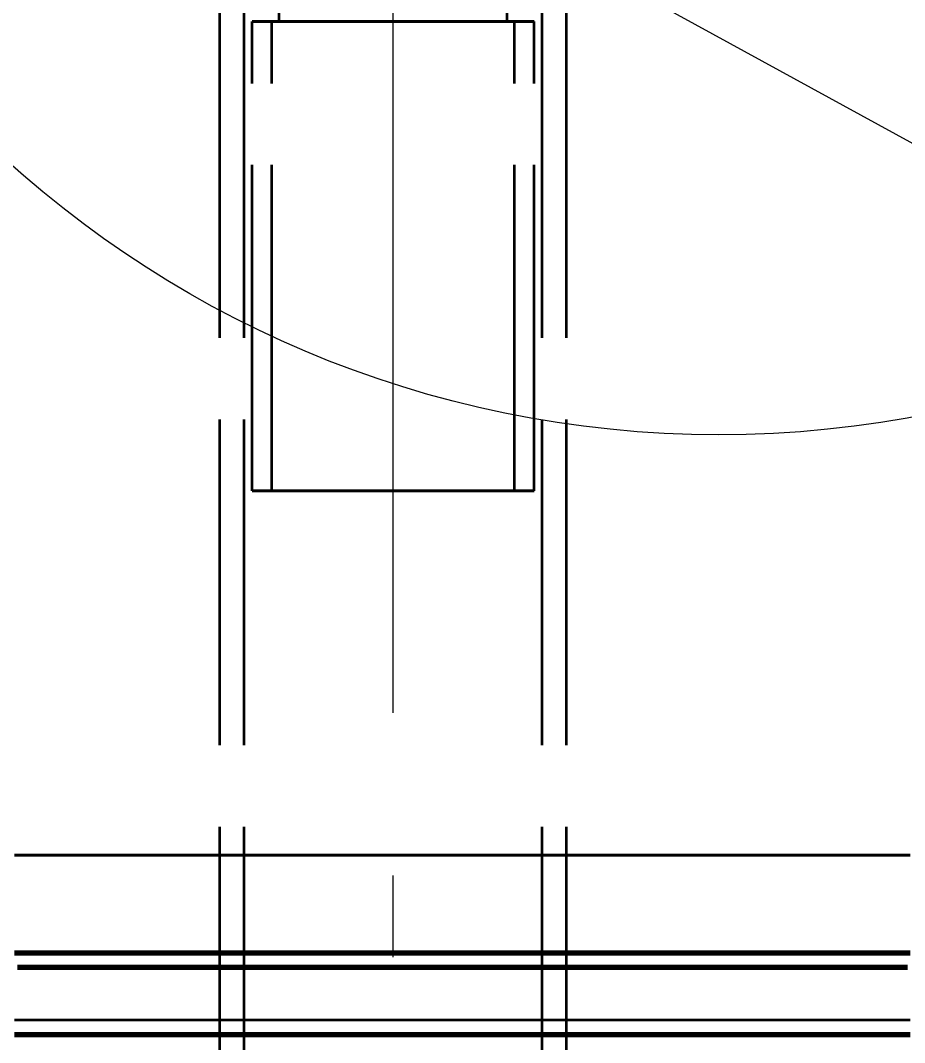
# Model space of a CAD drawing. Header units: millimetres. Extents: x 0 to 2208, y 0 to 420.
# Drawn here: x 101.66 to 112.52, y 217.29 to 229.84 of the extents above; entities that cross this region are included whole.
import ezdxf

# ---------------------------------------------------------------- set-up
doc = ezdxf.new("R2010")
doc.units = ezdxf.units.MM
doc.linetypes.add('IRAM-E-TRAZOS', pattern=[5, 4, -1])
doc.linetypes.add('IRAM-F-TRAZO-PUNTO', pattern=[20, 15, -2, 1, -2])
for name, color, linetype, lineweight in [('01-VISIBLE', 7, 'CONTINUOUS', 70), ('02-OCULTA', 4, 'IRAM-E-TRAZOS', 35), ('03-EJE', 1, 'IRAM-F-TRAZO-PUNTO', 18), ('04-COTA', 3, 'CONTINUOUS', 18), ('08-FINA', 5, 'CONTINUOUS', 18)]:
    doc.layers.add(name, color=color, linetype=linetype, lineweight=lineweight)
doc.styles.add('ISO3098', font='isocpeur.ttf')
doc.dimstyles.new('FLAMA-IRAM', dxfattribs={"dimtxt": 3.5, "dimasz": 3.5, "dimexe": 2, "dimexo": 1.5, "dimgap": 1, "dimtad": 1, "dimdec": 1, "dimtxsty": 'ISO3098', "dimblk": 'IRAM_FLECHA', "dimblk1": 'IRAM_FLECHA', "dimblk2": 'IRAM_FLECHA', "dimcen": 2.5, "dimclrd": 256, "dimclre": 256, "dimclrt": 256, "dimazin": 3, "dimtfac": 1, "dimtmove": 0, "dimatfit": 3, "dimlwd": 18, "dimlwe": 18})

# ---------------------------------------------------------------- blocks, each defined once
blk = doc.blocks.new('IRAM_FLECHA')
blk.add_solid([(0, 0), (-1, 0.125), (-1, -0.125)])

msp = doc.modelspace()

# ---------------------------------------------------------------- linework, layer by layer
at = {"layer": '01-VISIBLE'}
for points in [[(101.588, 218.391), (101.688, 218.391), (101.788, 218.391), (101.888, 218.391), (101.988, 218.391), (102.088, 218.391), (102.188, 218.391), (102.288, 218.391), (102.388, 218.391), (102.488, 218.391), (102.588, 218.391), (102.688, 218.391), (102.788, 218.391), (102.888, 218.391), (102.988, 218.391), (103.088, 218.391), (103.188, 218.391), (103.288, 218.391), (103.388, 218.391), (103.488, 218.391), (103.588, 218.391), (103.688, 218.391), (103.788, 218.391), (103.888, 218.391), (103.988, 218.391), (104.088, 218.391), (104.188, 218.391), (104.288, 218.391), (104.388, 218.391), (104.488, 218.391), (104.588, 218.391), (104.688, 218.391), (104.788, 218.391), (104.888, 218.391), (104.988, 218.391), (105.088, 218.391), (105.188, 218.391), (105.288, 218.391), (105.388, 218.391), (105.488, 218.391), (105.588, 218.391), (105.688, 218.391), (105.788, 218.391), (105.888, 218.391), (105.988, 218.391), (106.088, 218.391), (106.188, 218.391), (106.288, 218.391), (106.388, 218.391), (106.488, 218.391), (106.588, 218.391), (106.688, 218.391), (106.788, 218.391), (106.888, 218.391), (106.988, 218.391), (107.088, 218.391), (107.188, 218.391), (107.288, 218.391), (107.388, 218.391), (107.488, 218.391), (107.588, 218.391), (107.688, 218.391), (107.788, 218.391), (107.888, 218.391), (107.988, 218.391), (108.088, 218.391), (108.188, 218.391), (108.288, 218.391), (108.388, 218.391), (108.488, 218.391), (108.588, 218.391), (108.688, 218.391), (108.788, 218.391), (108.888, 218.391), (108.988, 218.391), (109.088, 218.391), (109.188, 218.391), (109.288, 218.391), (109.388, 218.391), (109.488, 218.391), (109.588, 218.391), (109.688, 218.391), (109.788, 218.391), (109.888, 218.391), (109.988, 218.391), (110.088, 218.391), (110.188, 218.391), (110.288, 218.391), (110.388, 218.391), (110.488, 218.391), (110.588, 218.391), (110.688, 218.391), (110.788, 218.391), (110.888, 218.391), (110.988, 218.391), (111.088, 218.391), (111.188, 218.391), (111.288, 218.391), (111.388, 218.391), (111.488, 218.391), (111.588, 218.391), (111.688, 218.391), (111.788, 218.391), (111.888, 218.391), (111.988, 218.391), (112.088, 218.391), (112.188, 218.391), (112.288, 218.391), (112.388, 218.391), (112.488, 218.391), (112.588, 218.391)], [(112.556, 218.211), (112.455, 218.211), (112.355, 218.211), (112.255, 218.211), (112.154, 218.211), (112.054, 218.211), (111.954, 218.211), (111.854, 218.211), (111.753, 218.211), (111.653, 218.211), (111.553, 218.211), (111.453, 218.211), (111.352, 218.211), (111.252, 218.211), (111.152, 218.211), (111.051, 218.211), (110.951, 218.211), (110.851, 218.211), (110.751, 218.211), (110.65, 218.211), (110.55, 218.211), (110.45, 218.211), (110.349, 218.211), (110.249, 218.211), (110.149, 218.211), (110.049, 218.211), (109.948, 218.211), (109.848, 218.211), (109.748, 218.211), (109.647, 218.211), (109.547, 218.211), (109.447, 218.211), (109.347, 218.211), (109.246, 218.211), (109.146, 218.211), (109.046, 218.211), (108.946, 218.211), (108.845, 218.211), (108.745, 218.211), (108.645, 218.211), (108.544, 218.211), (108.444, 218.211), (108.344, 218.211), (108.244, 218.211), (108.143, 218.211), (108.043, 218.211), (107.943, 218.211), (107.842, 218.211), (107.742, 218.211), (107.642, 218.211), (107.542, 218.211), (107.441, 218.211), (107.341, 218.211), (107.241, 218.211), (107.141, 218.211), (107.04, 218.211), (106.94, 218.211), (106.84, 218.211), (106.739, 218.211), (106.639, 218.211), (106.539, 218.211), (106.439, 218.211), (106.338, 218.211), (106.238, 218.211), (106.138, 218.211), (106.037, 218.211), (105.937, 218.211), (105.837, 218.211), (105.737, 218.211), (105.636, 218.211), (105.536, 218.211), (105.436, 218.211), (105.335, 218.211), (105.235, 218.211), (105.135, 218.211), (105.035, 218.211), (104.934, 218.211), (104.834, 218.211), (104.734, 218.211), (104.634, 218.211), (104.533, 218.211), (104.433, 218.211), (104.333, 218.211), (104.232, 218.211), (104.132, 218.211), (104.032, 218.211), (103.932, 218.211), (103.831, 218.211), (103.731, 218.211), (103.631, 218.211), (103.53, 218.211), (103.43, 218.211), (103.33, 218.211), (103.23, 218.211), (103.129, 218.211), (103.029, 218.211), (102.929, 218.211), (102.829, 218.211), (102.728, 218.211), (102.628, 218.211), (102.528, 218.211), (102.427, 218.211), (102.327, 218.211), (102.227, 218.211), (102.127, 218.211), (102.026, 218.211), (101.926, 218.211), (101.826, 218.211), (101.725, 218.211), (101.625, 218.211)], [(101.588, 217.391), (101.688, 217.391), (101.788, 217.391), (101.888, 217.391), (101.988, 217.391), (102.088, 217.391), (102.188, 217.391), (102.288, 217.391), (102.388, 217.391), (102.488, 217.391), (102.588, 217.391), (102.688, 217.391), (102.788, 217.391), (102.888, 217.391), (102.988, 217.391), (103.088, 217.391), (103.188, 217.391), (103.288, 217.391), (103.388, 217.391), (103.488, 217.391), (103.588, 217.391), (103.688, 217.391), (103.788, 217.391), (103.888, 217.391), (103.988, 217.391), (104.088, 217.391), (104.188, 217.391), (104.288, 217.391), (104.388, 217.391), (104.488, 217.391), (104.588, 217.391), (104.688, 217.391), (104.788, 217.391), (104.888, 217.391), (104.988, 217.391), (105.088, 217.391), (105.188, 217.391), (105.288, 217.391), (105.388, 217.391), (105.488, 217.391), (105.588, 217.391), (105.688, 217.391), (105.788, 217.391), (105.888, 217.391), (105.988, 217.391), (106.088, 217.391), (106.188, 217.391), (106.288, 217.391), (106.388, 217.391), (106.488, 217.391), (106.588, 217.391), (106.688, 217.391), (106.788, 217.391), (106.888, 217.391), (106.988, 217.391), (107.088, 217.391), (107.188, 217.391), (107.288, 217.391), (107.388, 217.391), (107.488, 217.391), (107.588, 217.391), (107.688, 217.391), (107.788, 217.391), (107.888, 217.391), (107.988, 217.391), (108.088, 217.391), (108.188, 217.391), (108.288, 217.391), (108.388, 217.391), (108.488, 217.391), (108.588, 217.391), (108.688, 217.391), (108.788, 217.391), (108.888, 217.391), (108.988, 217.391), (109.088, 217.391), (109.188, 217.391), (109.288, 217.391), (109.388, 217.391), (109.488, 217.391), (109.588, 217.391), (109.688, 217.391), (109.788, 217.391), (109.888, 217.391), (109.988, 217.391), (110.088, 217.391), (110.188, 217.391), (110.288, 217.391), (110.388, 217.391), (110.488, 217.391), (110.588, 217.391), (110.688, 217.391), (110.788, 217.391), (110.888, 217.391), (110.988, 217.391), (111.088, 217.391), (111.188, 217.391), (111.288, 217.391), (111.388, 217.391), (111.488, 217.391), (111.588, 217.391), (111.688, 217.391), (111.788, 217.391), (111.888, 217.391), (111.988, 217.391), (112.088, 217.391), (112.188, 217.391), (112.288, 217.391), (112.388, 217.391), (112.488, 217.391), (112.588, 217.391)]]:
    msp.add_lwpolyline(points, dxfattribs=at)
at = {"layer": '02-OCULTA'}
for p, q in [((104.108, 125.939), (104.108, 231.319)), ((104.408, 125.939), (104.408, 231.319)), ((108.068, 125.939), (108.068, 231.319)), ((108.368, 125.939), (108.368, 231.319)), ((104.838, 229.822), (104.838, 230.802)), ((107.638, 229.822), (107.638, 230.802)), ((104.508, 224.062), (104.508, 229.822)), ((104.748, 224.062), (104.748, 229.822)), ((107.728, 224.062), (107.728, 229.822)), ((107.968, 224.062), (107.968, 229.822))]:
    msp.add_line(p, q, dxfattribs=at)
for points in [[(107.968, 229.822), (107.866, 229.822), (107.764, 229.822), (107.663, 229.822), (107.561, 229.822), (107.459, 229.822), (107.357, 229.822), (107.256, 229.822), (107.154, 229.822), (107.052, 229.822), (106.95, 229.822), (106.849, 229.822), (106.747, 229.822), (106.645, 229.822), (106.543, 229.822), (106.442, 229.822), (106.34, 229.822), (106.238, 229.822), (106.136, 229.822), (106.034, 229.822), (105.933, 229.822), (105.831, 229.822), (105.729, 229.822), (105.627, 229.822), (105.526, 229.822), (105.424, 229.822), (105.322, 229.822), (105.22, 229.822), (105.119, 229.822), (105.017, 229.822), (104.915, 229.822), (104.813, 229.822), (104.712, 229.822), (104.61, 229.822), (104.508, 229.822)], [(104.508, 229.822), (104.61, 229.822), (104.712, 229.822), (104.813, 229.822), (104.915, 229.822), (105.017, 229.822), (105.119, 229.822), (105.22, 229.822), (105.322, 229.822), (105.424, 229.822), (105.526, 229.822), (105.627, 229.822), (105.729, 229.822), (105.831, 229.822), (105.933, 229.822), (106.034, 229.822), (106.136, 229.822), (106.238, 229.822), (106.34, 229.822), (106.442, 229.822), (106.543, 229.822), (106.645, 229.822), (106.747, 229.822), (106.849, 229.822), (106.95, 229.822), (107.052, 229.822), (107.154, 229.822), (107.256, 229.822), (107.357, 229.822), (107.459, 229.822), (107.561, 229.822), (107.663, 229.822), (107.764, 229.822), (107.866, 229.822), (107.968, 229.822)], [(107.728, 229.822), (107.625, 229.822), (107.522, 229.822), (107.42, 229.822), (107.317, 229.822), (107.214, 229.822), (107.111, 229.822), (107.009, 229.822), (106.906, 229.822), (106.803, 229.822), (106.7, 229.822), (106.598, 229.822), (106.495, 229.822), (106.392, 229.822), (106.289, 229.822), (106.187, 229.822), (106.084, 229.822), (105.981, 229.822), (105.878, 229.822), (105.776, 229.822), (105.673, 229.822), (105.57, 229.822), (105.467, 229.822), (105.365, 229.822), (105.262, 229.822), (105.159, 229.822), (105.056, 229.822), (104.954, 229.822), (104.851, 229.822), (104.748, 229.822)], [(104.748, 229.822), (104.851, 229.822), (104.954, 229.822), (105.056, 229.822), (105.159, 229.822), (105.262, 229.822), (105.365, 229.822), (105.467, 229.822), (105.57, 229.822), (105.673, 229.822), (105.776, 229.822), (105.878, 229.822), (105.981, 229.822), (106.084, 229.822), (106.187, 229.822), (106.289, 229.822), (106.392, 229.822), (106.495, 229.822), (106.598, 229.822), (106.7, 229.822), (106.803, 229.822), (106.906, 229.822), (107.009, 229.822), (107.111, 229.822), (107.214, 229.822), (107.317, 229.822), (107.42, 229.822), (107.522, 229.822), (107.625, 229.822), (107.728, 229.822)], [(107.638, 229.822), (107.538, 229.822), (107.438, 229.822), (107.338, 229.822), (107.238, 229.822), (107.138, 229.822), (107.038, 229.822), (106.938, 229.822), (106.838, 229.822), (106.738, 229.822), (106.638, 229.822), (106.538, 229.822), (106.438, 229.822), (106.338, 229.822), (106.238, 229.822), (106.138, 229.822), (106.038, 229.822), (105.938, 229.822), (105.838, 229.822), (105.738, 229.822), (105.638, 229.822), (105.538, 229.822), (105.438, 229.822), (105.338, 229.822), (105.238, 229.822), (105.138, 229.822), (105.038, 229.822), (104.938, 229.822), (104.838, 229.822)], [(104.838, 229.822), (104.938, 229.822), (105.038, 229.822), (105.138, 229.822), (105.238, 229.822), (105.338, 229.822), (105.438, 229.822), (105.538, 229.822), (105.638, 229.822), (105.738, 229.822), (105.838, 229.822), (105.938, 229.822), (106.038, 229.822), (106.138, 229.822), (106.238, 229.822), (106.338, 229.822), (106.438, 229.822), (106.538, 229.822), (106.638, 229.822), (106.738, 229.822), (106.838, 229.822), (106.938, 229.822), (107.038, 229.822), (107.138, 229.822), (107.238, 229.822), (107.338, 229.822), (107.438, 229.822), (107.538, 229.822), (107.638, 229.822)], [(107.968, 224.062), (107.866, 224.062), (107.764, 224.062), (107.663, 224.062), (107.561, 224.062), (107.459, 224.062), (107.357, 224.062), (107.256, 224.062), (107.154, 224.062), (107.052, 224.062), (106.95, 224.062), (106.849, 224.062), (106.747, 224.062), (106.645, 224.062), (106.543, 224.062), (106.442, 224.062), (106.34, 224.062), (106.238, 224.062), (106.136, 224.062), (106.034, 224.062), (105.933, 224.062), (105.831, 224.062), (105.729, 224.062), (105.627, 224.062), (105.526, 224.062), (105.424, 224.062), (105.322, 224.062), (105.22, 224.062), (105.119, 224.062), (105.017, 224.062), (104.915, 224.062), (104.813, 224.062), (104.712, 224.062), (104.61, 224.062), (104.508, 224.062)], [(104.508, 224.062), (104.61, 224.062), (104.712, 224.062), (104.813, 224.062), (104.915, 224.062), (105.017, 224.062), (105.119, 224.062), (105.22, 224.062), (105.322, 224.062), (105.424, 224.062), (105.526, 224.062), (105.627, 224.062), (105.729, 224.062), (105.831, 224.062), (105.933, 224.062), (106.034, 224.062), (106.136, 224.062), (106.238, 224.062), (106.34, 224.062), (106.442, 224.062), (106.543, 224.062), (106.645, 224.062), (106.747, 224.062), (106.849, 224.062), (106.95, 224.062), (107.052, 224.062), (107.154, 224.062), (107.256, 224.062), (107.357, 224.062), (107.459, 224.062), (107.561, 224.062), (107.663, 224.062), (107.764, 224.062), (107.866, 224.062), (107.968, 224.062)], [(107.728, 224.062), (107.625, 224.062), (107.522, 224.062), (107.42, 224.062), (107.317, 224.062), (107.214, 224.062), (107.111, 224.062), (107.009, 224.062), (106.906, 224.062), (106.803, 224.062), (106.7, 224.062), (106.598, 224.062), (106.495, 224.062), (106.392, 224.062), (106.289, 224.062), (106.187, 224.062), (106.084, 224.062), (105.981, 224.062), (105.878, 224.062), (105.776, 224.062), (105.673, 224.062), (105.57, 224.062), (105.467, 224.062), (105.365, 224.062), (105.262, 224.062), (105.159, 224.062), (105.056, 224.062), (104.954, 224.062), (104.851, 224.062), (104.748, 224.062)], [(104.748, 224.062), (104.851, 224.062), (104.954, 224.062), (105.056, 224.062), (105.159, 224.062), (105.262, 224.062), (105.365, 224.062), (105.467, 224.062), (105.57, 224.062), (105.673, 224.062), (105.776, 224.062), (105.878, 224.062), (105.981, 224.062), (106.084, 224.062), (106.187, 224.062), (106.289, 224.062), (106.392, 224.062), (106.495, 224.062), (106.598, 224.062), (106.7, 224.062), (106.803, 224.062), (106.906, 224.062), (107.009, 224.062), (107.111, 224.062), (107.214, 224.062), (107.317, 224.062), (107.42, 224.062), (107.522, 224.062), (107.625, 224.062), (107.728, 224.062)], [(112.588, 219.591), (112.488, 219.591), (112.388, 219.591), (112.288, 219.591), (112.188, 219.591), (112.088, 219.591), (111.988, 219.591), (111.888, 219.591), (111.788, 219.591), (111.688, 219.591), (111.588, 219.591), (111.488, 219.591), (111.388, 219.591), (111.288, 219.591), (111.188, 219.591), (111.088, 219.591), (110.988, 219.591), (110.888, 219.591), (110.788, 219.591), (110.688, 219.591), (110.588, 219.591), (110.488, 219.591), (110.388, 219.591), (110.288, 219.591), (110.188, 219.591), (110.088, 219.591), (109.988, 219.591), (109.888, 219.591), (109.788, 219.591), (109.688, 219.591), (109.588, 219.591), (109.488, 219.591), (109.388, 219.591), (109.288, 219.591), (109.188, 219.591), (109.088, 219.591), (108.988, 219.591), (108.888, 219.591), (108.788, 219.591), (108.688, 219.591), (108.588, 219.591), (108.488, 219.591), (108.388, 219.591), (108.288, 219.591), (108.188, 219.591), (108.088, 219.591), (107.988, 219.591), (107.888, 219.591), (107.788, 219.591), (107.688, 219.591), (107.588, 219.591), (107.488, 219.591), (107.388, 219.591), (107.288, 219.591), (107.188, 219.591), (107.088, 219.591), (106.988, 219.591), (106.888, 219.591), (106.788, 219.591), (106.688, 219.591), (106.588, 219.591), (106.488, 219.591), (106.388, 219.591), (106.288, 219.591), (106.188, 219.591), (106.088, 219.591), (105.988, 219.591), (105.888, 219.591), (105.788, 219.591), (105.688, 219.591), (105.588, 219.591), (105.488, 219.591), (105.388, 219.591), (105.288, 219.591), (105.188, 219.591), (105.088, 219.591), (104.988, 219.591), (104.888, 219.591), (104.788, 219.591), (104.688, 219.591), (104.588, 219.591), (104.488, 219.591), (104.388, 219.591), (104.288, 219.591), (104.188, 219.591), (104.088, 219.591), (103.988, 219.591), (103.888, 219.591), (103.788, 219.591), (103.688, 219.591), (103.588, 219.591), (103.488, 219.591), (103.388, 219.591), (103.288, 219.591), (103.188, 219.591), (103.088, 219.591), (102.988, 219.591), (102.888, 219.591), (102.788, 219.591), (102.688, 219.591), (102.588, 219.591), (102.488, 219.591), (102.388, 219.591), (102.288, 219.591), (102.188, 219.591), (102.088, 219.591), (101.988, 219.591), (101.888, 219.591), (101.788, 219.591), (101.688, 219.591), (101.588, 219.591)], [(101.588, 219.591), (101.688, 219.591), (101.788, 219.591), (101.888, 219.591), (101.988, 219.591), (102.088, 219.591), (102.188, 219.591), (102.288, 219.591), (102.388, 219.591), (102.488, 219.591), (102.588, 219.591), (102.688, 219.591), (102.788, 219.591), (102.888, 219.591), (102.988, 219.591), (103.088, 219.591), (103.188, 219.591), (103.288, 219.591), (103.388, 219.591), (103.488, 219.591), (103.588, 219.591), (103.688, 219.591), (103.788, 219.591), (103.888, 219.591), (103.988, 219.591), (104.088, 219.591), (104.188, 219.591), (104.288, 219.591), (104.388, 219.591), (104.488, 219.591), (104.588, 219.591), (104.688, 219.591), (104.788, 219.591), (104.888, 219.591), (104.988, 219.591), (105.088, 219.591), (105.188, 219.591), (105.288, 219.591), (105.388, 219.591), (105.488, 219.591), (105.588, 219.591), (105.688, 219.591), (105.788, 219.591), (105.888, 219.591), (105.988, 219.591), (106.088, 219.591), (106.188, 219.591), (106.288, 219.591), (106.388, 219.591), (106.488, 219.591), (106.588, 219.591), (106.688, 219.591), (106.788, 219.591), (106.888, 219.591), (106.988, 219.591), (107.088, 219.591), (107.188, 219.591), (107.288, 219.591), (107.388, 219.591), (107.488, 219.591), (107.588, 219.591), (107.688, 219.591), (107.788, 219.591), (107.888, 219.591), (107.988, 219.591), (108.088, 219.591), (108.188, 219.591), (108.288, 219.591), (108.388, 219.591), (108.488, 219.591), (108.588, 219.591), (108.688, 219.591), (108.788, 219.591), (108.888, 219.591), (108.988, 219.591), (109.088, 219.591), (109.188, 219.591), (109.288, 219.591), (109.388, 219.591), (109.488, 219.591), (109.588, 219.591), (109.688, 219.591), (109.788, 219.591), (109.888, 219.591), (109.988, 219.591), (110.088, 219.591), (110.188, 219.591), (110.288, 219.591), (110.388, 219.591), (110.488, 219.591), (110.588, 219.591), (110.688, 219.591), (110.788, 219.591), (110.888, 219.591), (110.988, 219.591), (111.088, 219.591), (111.188, 219.591), (111.288, 219.591), (111.388, 219.591), (111.488, 219.591), (111.588, 219.591), (111.688, 219.591), (111.788, 219.591), (111.888, 219.591), (111.988, 219.591), (112.088, 219.591), (112.188, 219.591), (112.288, 219.591), (112.388, 219.591), (112.488, 219.591), (112.588, 219.591)], [(112.588, 219.591), (112.488, 219.591), (112.388, 219.591), (112.288, 219.591), (112.188, 219.591), (112.088, 219.591), (111.988, 219.591), (111.888, 219.591), (111.788, 219.591), (111.688, 219.591), (111.588, 219.591), (111.488, 219.591), (111.388, 219.591), (111.288, 219.591), (111.188, 219.591), (111.088, 219.591), (110.988, 219.591), (110.888, 219.591), (110.788, 219.591), (110.688, 219.591), (110.588, 219.591), (110.488, 219.591), (110.388, 219.591), (110.288, 219.591), (110.188, 219.591), (110.088, 219.591), (109.988, 219.591), (109.888, 219.591), (109.788, 219.591), (109.688, 219.591), (109.588, 219.591), (109.488, 219.591), (109.388, 219.591), (109.288, 219.591), (109.188, 219.591), (109.088, 219.591), (108.988, 219.591), (108.888, 219.591), (108.788, 219.591), (108.688, 219.591), (108.588, 219.591), (108.488, 219.591), (108.388, 219.591), (108.288, 219.591), (108.188, 219.591), (108.088, 219.591), (107.988, 219.591), (107.888, 219.591), (107.788, 219.591), (107.688, 219.591), (107.588, 219.591), (107.488, 219.591), (107.388, 219.591), (107.288, 219.591), (107.188, 219.591), (107.088, 219.591), (106.988, 219.591), (106.888, 219.591), (106.788, 219.591), (106.688, 219.591), (106.588, 219.591), (106.488, 219.591), (106.388, 219.591), (106.288, 219.591), (106.188, 219.591), (106.088, 219.591), (105.988, 219.591), (105.888, 219.591), (105.788, 219.591), (105.688, 219.591), (105.588, 219.591), (105.488, 219.591), (105.388, 219.591), (105.288, 219.591), (105.188, 219.591), (105.088, 219.591), (104.988, 219.591), (104.888, 219.591), (104.788, 219.591), (104.688, 219.591), (104.588, 219.591), (104.488, 219.591), (104.388, 219.591), (104.288, 219.591), (104.188, 219.591), (104.088, 219.591), (103.988, 219.591), (103.888, 219.591), (103.788, 219.591), (103.688, 219.591), (103.588, 219.591), (103.488, 219.591), (103.388, 219.591), (103.288, 219.591), (103.188, 219.591), (103.088, 219.591), (102.988, 219.591), (102.888, 219.591), (102.788, 219.591), (102.688, 219.591), (102.588, 219.591), (102.488, 219.591), (102.388, 219.591), (102.288, 219.591), (102.188, 219.591), (102.088, 219.591), (101.988, 219.591), (101.888, 219.591), (101.788, 219.591), (101.688, 219.591), (101.588, 219.591)], [(101.588, 219.591), (101.688, 219.591), (101.788, 219.591), (101.888, 219.591), (101.988, 219.591), (102.088, 219.591), (102.188, 219.591), (102.288, 219.591), (102.388, 219.591), (102.488, 219.591), (102.588, 219.591), (102.688, 219.591), (102.788, 219.591), (102.888, 219.591), (102.988, 219.591), (103.088, 219.591), (103.188, 219.591), (103.288, 219.591), (103.388, 219.591), (103.488, 219.591), (103.588, 219.591), (103.688, 219.591), (103.788, 219.591), (103.888, 219.591), (103.988, 219.591), (104.088, 219.591), (104.188, 219.591), (104.288, 219.591), (104.388, 219.591), (104.488, 219.591), (104.588, 219.591), (104.688, 219.591), (104.788, 219.591), (104.888, 219.591), (104.988, 219.591), (105.088, 219.591), (105.188, 219.591), (105.288, 219.591), (105.388, 219.591), (105.488, 219.591), (105.588, 219.591), (105.688, 219.591), (105.788, 219.591), (105.888, 219.591), (105.988, 219.591), (106.088, 219.591), (106.188, 219.591), (106.288, 219.591), (106.388, 219.591), (106.488, 219.591), (106.588, 219.591), (106.688, 219.591), (106.788, 219.591), (106.888, 219.591), (106.988, 219.591), (107.088, 219.591), (107.188, 219.591), (107.288, 219.591), (107.388, 219.591), (107.488, 219.591), (107.588, 219.591), (107.688, 219.591), (107.788, 219.591), (107.888, 219.591), (107.988, 219.591), (108.088, 219.591), (108.188, 219.591), (108.288, 219.591), (108.388, 219.591), (108.488, 219.591), (108.588, 219.591), (108.688, 219.591), (108.788, 219.591), (108.888, 219.591), (108.988, 219.591), (109.088, 219.591), (109.188, 219.591), (109.288, 219.591), (109.388, 219.591), (109.488, 219.591), (109.588, 219.591), (109.688, 219.591), (109.788, 219.591), (109.888, 219.591), (109.988, 219.591), (110.088, 219.591), (110.188, 219.591), (110.288, 219.591), (110.388, 219.591), (110.488, 219.591), (110.588, 219.591), (110.688, 219.591), (110.788, 219.591), (110.888, 219.591), (110.988, 219.591), (111.088, 219.591), (111.188, 219.591), (111.288, 219.591), (111.388, 219.591), (111.488, 219.591), (111.588, 219.591), (111.688, 219.591), (111.788, 219.591), (111.888, 219.591), (111.988, 219.591), (112.088, 219.591), (112.188, 219.591), (112.288, 219.591), (112.388, 219.591), (112.488, 219.591), (112.588, 219.591)], [(112.588, 218.391), (112.488, 218.391), (112.388, 218.391), (112.288, 218.391), (112.188, 218.391), (112.088, 218.391), (111.988, 218.391), (111.888, 218.391), (111.788, 218.391), (111.688, 218.391), (111.588, 218.391), (111.488, 218.391), (111.388, 218.391), (111.288, 218.391), (111.188, 218.391), (111.088, 218.391), (110.988, 218.391), (110.888, 218.391), (110.788, 218.391), (110.688, 218.391), (110.588, 218.391), (110.488, 218.391), (110.388, 218.391), (110.288, 218.391), (110.188, 218.391), (110.088, 218.391), (109.988, 218.391), (109.888, 218.391), (109.788, 218.391), (109.688, 218.391), (109.588, 218.391), (109.488, 218.391), (109.388, 218.391), (109.288, 218.391), (109.188, 218.391), (109.088, 218.391), (108.988, 218.391), (108.888, 218.391), (108.788, 218.391), (108.688, 218.391), (108.588, 218.391), (108.488, 218.391), (108.388, 218.391), (108.288, 218.391), (108.188, 218.391), (108.088, 218.391), (107.988, 218.391), (107.888, 218.391), (107.788, 218.391), (107.688, 218.391), (107.588, 218.391), (107.488, 218.391), (107.388, 218.391), (107.288, 218.391), (107.188, 218.391), (107.088, 218.391), (106.988, 218.391), (106.888, 218.391), (106.788, 218.391), (106.688, 218.391), (106.588, 218.391), (106.488, 218.391), (106.388, 218.391), (106.288, 218.391), (106.188, 218.391), (106.088, 218.391), (105.988, 218.391), (105.888, 218.391), (105.788, 218.391), (105.688, 218.391), (105.588, 218.391), (105.488, 218.391), (105.388, 218.391), (105.288, 218.391), (105.188, 218.391), (105.088, 218.391), (104.988, 218.391), (104.888, 218.391), (104.788, 218.391), (104.688, 218.391), (104.588, 218.391), (104.488, 218.391), (104.388, 218.391), (104.288, 218.391), (104.188, 218.391), (104.088, 218.391), (103.988, 218.391), (103.888, 218.391), (103.788, 218.391), (103.688, 218.391), (103.588, 218.391), (103.488, 218.391), (103.388, 218.391), (103.288, 218.391), (103.188, 218.391), (103.088, 218.391), (102.988, 218.391), (102.888, 218.391), (102.788, 218.391), (102.688, 218.391), (102.588, 218.391), (102.488, 218.391), (102.388, 218.391), (102.288, 218.391), (102.188, 218.391), (102.088, 218.391), (101.988, 218.391), (101.888, 218.391), (101.788, 218.391), (101.688, 218.391), (101.588, 218.391)], [(101.588, 218.391), (101.688, 218.391), (101.788, 218.391), (101.888, 218.391), (101.988, 218.391), (102.088, 218.391), (102.188, 218.391), (102.288, 218.391), (102.388, 218.391), (102.488, 218.391), (102.588, 218.391), (102.688, 218.391), (102.788, 218.391), (102.888, 218.391), (102.988, 218.391), (103.088, 218.391), (103.188, 218.391), (103.288, 218.391), (103.388, 218.391), (103.488, 218.391), (103.588, 218.391), (103.688, 218.391), (103.788, 218.391), (103.888, 218.391), (103.988, 218.391), (104.088, 218.391), (104.188, 218.391), (104.288, 218.391), (104.388, 218.391), (104.488, 218.391), (104.588, 218.391), (104.688, 218.391), (104.788, 218.391), (104.888, 218.391), (104.988, 218.391), (105.088, 218.391), (105.188, 218.391), (105.288, 218.391), (105.388, 218.391), (105.488, 218.391), (105.588, 218.391), (105.688, 218.391), (105.788, 218.391), (105.888, 218.391), (105.988, 218.391), (106.088, 218.391), (106.188, 218.391), (106.288, 218.391), (106.388, 218.391), (106.488, 218.391), (106.588, 218.391), (106.688, 218.391), (106.788, 218.391), (106.888, 218.391), (106.988, 218.391), (107.088, 218.391), (107.188, 218.391), (107.288, 218.391), (107.388, 218.391), (107.488, 218.391), (107.588, 218.391), (107.688, 218.391), (107.788, 218.391), (107.888, 218.391), (107.988, 218.391), (108.088, 218.391), (108.188, 218.391), (108.288, 218.391), (108.388, 218.391), (108.488, 218.391), (108.588, 218.391), (108.688, 218.391), (108.788, 218.391), (108.888, 218.391), (108.988, 218.391), (109.088, 218.391), (109.188, 218.391), (109.288, 218.391), (109.388, 218.391), (109.488, 218.391), (109.588, 218.391), (109.688, 218.391), (109.788, 218.391), (109.888, 218.391), (109.988, 218.391), (110.088, 218.391), (110.188, 218.391), (110.288, 218.391), (110.388, 218.391), (110.488, 218.391), (110.588, 218.391), (110.688, 218.391), (110.788, 218.391), (110.888, 218.391), (110.988, 218.391), (111.088, 218.391), (111.188, 218.391), (111.288, 218.391), (111.388, 218.391), (111.488, 218.391), (111.588, 218.391), (111.688, 218.391), (111.788, 218.391), (111.888, 218.391), (111.988, 218.391), (112.088, 218.391), (112.188, 218.391), (112.288, 218.391), (112.388, 218.391), (112.488, 218.391), (112.588, 218.391)], [(112.588, 218.391), (112.488, 218.391), (112.388, 218.391), (112.288, 218.391), (112.188, 218.391), (112.088, 218.391), (111.988, 218.391), (111.888, 218.391), (111.788, 218.391), (111.688, 218.391), (111.588, 218.391), (111.488, 218.391), (111.388, 218.391), (111.288, 218.391), (111.188, 218.391), (111.088, 218.391), (110.988, 218.391), (110.888, 218.391), (110.788, 218.391), (110.688, 218.391), (110.588, 218.391), (110.488, 218.391), (110.388, 218.391), (110.288, 218.391), (110.188, 218.391), (110.088, 218.391), (109.988, 218.391), (109.888, 218.391), (109.788, 218.391), (109.688, 218.391), (109.588, 218.391), (109.488, 218.391), (109.388, 218.391), (109.288, 218.391), (109.188, 218.391), (109.088, 218.391), (108.988, 218.391), (108.888, 218.391), (108.788, 218.391), (108.688, 218.391), (108.588, 218.391), (108.488, 218.391), (108.388, 218.391), (108.288, 218.391), (108.188, 218.391), (108.088, 218.391), (107.988, 218.391), (107.888, 218.391), (107.788, 218.391), (107.688, 218.391), (107.588, 218.391), (107.488, 218.391), (107.388, 218.391), (107.288, 218.391), (107.188, 218.391), (107.088, 218.391), (106.988, 218.391), (106.888, 218.391), (106.788, 218.391), (106.688, 218.391), (106.588, 218.391), (106.488, 218.391), (106.388, 218.391), (106.288, 218.391), (106.188, 218.391), (106.088, 218.391), (105.988, 218.391), (105.888, 218.391), (105.788, 218.391), (105.688, 218.391), (105.588, 218.391), (105.488, 218.391), (105.388, 218.391), (105.288, 218.391), (105.188, 218.391), (105.088, 218.391), (104.988, 218.391), (104.888, 218.391), (104.788, 218.391), (104.688, 218.391), (104.588, 218.391), (104.488, 218.391), (104.388, 218.391), (104.288, 218.391), (104.188, 218.391), (104.088, 218.391), (103.988, 218.391), (103.888, 218.391), (103.788, 218.391), (103.688, 218.391), (103.588, 218.391), (103.488, 218.391), (103.388, 218.391), (103.288, 218.391), (103.188, 218.391), (103.088, 218.391), (102.988, 218.391), (102.888, 218.391), (102.788, 218.391), (102.688, 218.391), (102.588, 218.391), (102.488, 218.391), (102.388, 218.391), (102.288, 218.391), (102.188, 218.391), (102.088, 218.391), (101.988, 218.391), (101.888, 218.391), (101.788, 218.391), (101.688, 218.391), (101.588, 218.391)], [(101.588, 218.391), (101.688, 218.391), (101.788, 218.391), (101.888, 218.391), (101.988, 218.391), (102.088, 218.391), (102.188, 218.391), (102.288, 218.391), (102.388, 218.391), (102.488, 218.391), (102.588, 218.391), (102.688, 218.391), (102.788, 218.391), (102.888, 218.391), (102.988, 218.391), (103.088, 218.391), (103.188, 218.391), (103.288, 218.391), (103.388, 218.391), (103.488, 218.391), (103.588, 218.391), (103.688, 218.391), (103.788, 218.391), (103.888, 218.391), (103.988, 218.391), (104.088, 218.391), (104.188, 218.391), (104.288, 218.391), (104.388, 218.391), (104.488, 218.391), (104.588, 218.391), (104.688, 218.391), (104.788, 218.391), (104.888, 218.391), (104.988, 218.391), (105.088, 218.391), (105.188, 218.391), (105.288, 218.391), (105.388, 218.391), (105.488, 218.391), (105.588, 218.391), (105.688, 218.391), (105.788, 218.391), (105.888, 218.391), (105.988, 218.391), (106.088, 218.391), (106.188, 218.391), (106.288, 218.391), (106.388, 218.391), (106.488, 218.391), (106.588, 218.391), (106.688, 218.391), (106.788, 218.391), (106.888, 218.391), (106.988, 218.391), (107.088, 218.391), (107.188, 218.391), (107.288, 218.391), (107.388, 218.391), (107.488, 218.391), (107.588, 218.391), (107.688, 218.391), (107.788, 218.391), (107.888, 218.391), (107.988, 218.391), (108.088, 218.391), (108.188, 218.391), (108.288, 218.391), (108.388, 218.391), (108.488, 218.391), (108.588, 218.391), (108.688, 218.391), (108.788, 218.391), (108.888, 218.391), (108.988, 218.391), (109.088, 218.391), (109.188, 218.391), (109.288, 218.391), (109.388, 218.391), (109.488, 218.391), (109.588, 218.391), (109.688, 218.391), (109.788, 218.391), (109.888, 218.391), (109.988, 218.391), (110.088, 218.391), (110.188, 218.391), (110.288, 218.391), (110.388, 218.391), (110.488, 218.391), (110.588, 218.391), (110.688, 218.391), (110.788, 218.391), (110.888, 218.391), (110.988, 218.391), (111.088, 218.391), (111.188, 218.391), (111.288, 218.391), (111.388, 218.391), (111.488, 218.391), (111.588, 218.391), (111.688, 218.391), (111.788, 218.391), (111.888, 218.391), (111.988, 218.391), (112.088, 218.391), (112.188, 218.391), (112.288, 218.391), (112.388, 218.391), (112.488, 218.391), (112.588, 218.391)], [(112.588, 218.391), (112.488, 218.391), (112.388, 218.391), (112.288, 218.391), (112.188, 218.391), (112.088, 218.391), (111.988, 218.391), (111.888, 218.391), (111.788, 218.391), (111.688, 218.391), (111.588, 218.391), (111.488, 218.391), (111.388, 218.391), (111.288, 218.391), (111.188, 218.391), (111.088, 218.391), (110.988, 218.391), (110.888, 218.391), (110.788, 218.391), (110.688, 218.391), (110.588, 218.391), (110.488, 218.391), (110.388, 218.391), (110.288, 218.391), (110.188, 218.391), (110.088, 218.391), (109.988, 218.391), (109.888, 218.391), (109.788, 218.391), (109.688, 218.391), (109.588, 218.391), (109.488, 218.391), (109.388, 218.391), (109.288, 218.391), (109.188, 218.391), (109.088, 218.391), (108.988, 218.391), (108.888, 218.391), (108.788, 218.391), (108.688, 218.391), (108.588, 218.391), (108.488, 218.391), (108.388, 218.391), (108.288, 218.391), (108.188, 218.391), (108.088, 218.391), (107.988, 218.391), (107.888, 218.391), (107.788, 218.391), (107.688, 218.391), (107.588, 218.391), (107.488, 218.391), (107.388, 218.391), (107.288, 218.391), (107.188, 218.391), (107.088, 218.391), (106.988, 218.391), (106.888, 218.391), (106.788, 218.391), (106.688, 218.391), (106.588, 218.391), (106.488, 218.391), (106.388, 218.391), (106.288, 218.391), (106.188, 218.391), (106.088, 218.391), (105.988, 218.391), (105.888, 218.391), (105.788, 218.391), (105.688, 218.391), (105.588, 218.391), (105.488, 218.391), (105.388, 218.391), (105.288, 218.391), (105.188, 218.391), (105.088, 218.391), (104.988, 218.391), (104.888, 218.391), (104.788, 218.391), (104.688, 218.391), (104.588, 218.391), (104.488, 218.391), (104.388, 218.391), (104.288, 218.391), (104.188, 218.391), (104.088, 218.391), (103.988, 218.391), (103.888, 218.391), (103.788, 218.391), (103.688, 218.391), (103.588, 218.391), (103.488, 218.391), (103.388, 218.391), (103.288, 218.391), (103.188, 218.391), (103.088, 218.391), (102.988, 218.391), (102.888, 218.391), (102.788, 218.391), (102.688, 218.391), (102.588, 218.391), (102.488, 218.391), (102.388, 218.391), (102.288, 218.391), (102.188, 218.391), (102.088, 218.391), (101.988, 218.391), (101.888, 218.391), (101.788, 218.391), (101.688, 218.391), (101.588, 218.391)], [(112.549, 218.391), (112.448, 218.391), (112.348, 218.391), (112.248, 218.391), (112.148, 218.391), (112.048, 218.391), (111.948, 218.391), (111.847, 218.391), (111.747, 218.391), (111.647, 218.391), (111.547, 218.391), (111.447, 218.391), (111.347, 218.391), (111.246, 218.391), (111.146, 218.391), (111.046, 218.391), (110.946, 218.391), (110.846, 218.391), (110.746, 218.391), (110.645, 218.391), (110.545, 218.391), (110.445, 218.391), (110.345, 218.391), (110.245, 218.391), (110.145, 218.391), (110.044, 218.391), (109.944, 218.391), (109.844, 218.391), (109.744, 218.391), (109.644, 218.391), (109.544, 218.391), (109.443, 218.391), (109.343, 218.391), (109.243, 218.391), (109.143, 218.391), (109.043, 218.391), (108.943, 218.391), (108.842, 218.391), (108.742, 218.391), (108.642, 218.391), (108.542, 218.391), (108.442, 218.391), (108.342, 218.391), (108.241, 218.391), (108.141, 218.391), (108.041, 218.391), (107.941, 218.391), (107.841, 218.391), (107.741, 218.391), (107.64, 218.391), (107.54, 218.391), (107.44, 218.391), (107.34, 218.391), (107.24, 218.391), (107.14, 218.391), (107.039, 218.391), (106.939, 218.391), (106.839, 218.391), (106.739, 218.391), (106.639, 218.391), (106.539, 218.391), (106.438, 218.391), (106.338, 218.391), (106.238, 218.391), (106.138, 218.391), (106.038, 218.391), (105.937, 218.391), (105.837, 218.391), (105.737, 218.391), (105.637, 218.391), (105.537, 218.391), (105.437, 218.391), (105.336, 218.391), (105.236, 218.391), (105.136, 218.391), (105.036, 218.391), (104.936, 218.391), (104.836, 218.391), (104.735, 218.391), (104.635, 218.391), (104.535, 218.391), (104.435, 218.391), (104.335, 218.391), (104.235, 218.391), (104.134, 218.391), (104.034, 218.391), (103.934, 218.391), (103.834, 218.391), (103.734, 218.391), (103.634, 218.391), (103.533, 218.391), (103.433, 218.391), (103.333, 218.391), (103.233, 218.391), (103.133, 218.391), (103.033, 218.391), (102.932, 218.391), (102.832, 218.391), (102.732, 218.391), (102.632, 218.391), (102.532, 218.391), (102.432, 218.391), (102.331, 218.391), (102.231, 218.391), (102.131, 218.391), (102.031, 218.391), (101.931, 218.391), (101.831, 218.391), (101.73, 218.391), (101.63, 218.391)], [(101.63, 218.391), (101.73, 218.391), (101.831, 218.391), (101.931, 218.391), (102.031, 218.391), (102.131, 218.391), (102.231, 218.391), (102.331, 218.391), (102.432, 218.391), (102.532, 218.391), (102.632, 218.391), (102.732, 218.391), (102.832, 218.391), (102.932, 218.391), (103.033, 218.391), (103.133, 218.391), (103.233, 218.391), (103.333, 218.391), (103.433, 218.391), (103.533, 218.391), (103.634, 218.391), (103.734, 218.391), (103.834, 218.391), (103.934, 218.391), (104.034, 218.391), (104.134, 218.391), (104.235, 218.391), (104.335, 218.391), (104.435, 218.391), (104.535, 218.391), (104.635, 218.391), (104.735, 218.391), (104.836, 218.391), (104.936, 218.391), (105.036, 218.391), (105.136, 218.391), (105.236, 218.391), (105.336, 218.391), (105.437, 218.391), (105.537, 218.391), (105.637, 218.391), (105.737, 218.391), (105.837, 218.391), (105.937, 218.391), (106.038, 218.391), (106.138, 218.391), (106.238, 218.391), (106.338, 218.391), (106.438, 218.391), (106.539, 218.391), (106.639, 218.391), (106.739, 218.391), (106.839, 218.391), (106.939, 218.391), (107.039, 218.391), (107.14, 218.391), (107.24, 218.391), (107.34, 218.391), (107.44, 218.391), (107.54, 218.391), (107.64, 218.391), (107.741, 218.391), (107.841, 218.391), (107.941, 218.391), (108.041, 218.391), (108.141, 218.391), (108.241, 218.391), (108.342, 218.391), (108.442, 218.391), (108.542, 218.391), (108.642, 218.391), (108.742, 218.391), (108.842, 218.391), (108.943, 218.391), (109.043, 218.391), (109.143, 218.391), (109.243, 218.391), (109.343, 218.391), (109.443, 218.391), (109.544, 218.391), (109.644, 218.391), (109.744, 218.391), (109.844, 218.391), (109.944, 218.391), (110.044, 218.391), (110.145, 218.391), (110.245, 218.391), (110.345, 218.391), (110.445, 218.391), (110.545, 218.391), (110.645, 218.391), (110.746, 218.391), (110.846, 218.391), (110.946, 218.391), (111.046, 218.391), (111.146, 218.391), (111.246, 218.391), (111.347, 218.391), (111.447, 218.391), (111.547, 218.391), (111.647, 218.391), (111.747, 218.391), (111.847, 218.391), (111.948, 218.391), (112.048, 218.391), (112.148, 218.391), (112.248, 218.391), (112.348, 218.391), (112.448, 218.391), (112.549, 218.391)], [(112.546, 218.211), (112.446, 218.211), (112.346, 218.211), (112.245, 218.211), (112.145, 218.211), (112.045, 218.211), (111.945, 218.211), (111.845, 218.211), (111.745, 218.211), (111.645, 218.211), (111.545, 218.211), (111.444, 218.211), (111.344, 218.211), (111.244, 218.211), (111.144, 218.211), (111.044, 218.211), (110.944, 218.211), (110.844, 218.211), (110.744, 218.211), (110.643, 218.211), (110.543, 218.211), (110.443, 218.211), (110.343, 218.211), (110.243, 218.211), (110.143, 218.211), (110.043, 218.211), (109.943, 218.211), (109.842, 218.211), (109.742, 218.211), (109.642, 218.211), (109.542, 218.211), (109.442, 218.211), (109.342, 218.211), (109.242, 218.211), (109.142, 218.211), (109.041, 218.211), (108.941, 218.211), (108.841, 218.211), (108.741, 218.211), (108.641, 218.211), (108.541, 218.211), (108.441, 218.211), (108.341, 218.211), (108.24, 218.211), (108.14, 218.211), (108.04, 218.211), (107.94, 218.211), (107.84, 218.211), (107.74, 218.211), (107.64, 218.211), (107.54, 218.211), (107.439, 218.211), (107.339, 218.211), (107.239, 218.211), (107.139, 218.211), (107.039, 218.211), (106.939, 218.211), (106.839, 218.211), (106.739, 218.211), (106.638, 218.211), (106.538, 218.211), (106.438, 218.211), (106.338, 218.211), (106.238, 218.211), (106.138, 218.211), (106.038, 218.211), (105.938, 218.211), (105.838, 218.211), (105.737, 218.211), (105.637, 218.211), (105.537, 218.211), (105.437, 218.211), (105.337, 218.211), (105.237, 218.211), (105.137, 218.211), (105.037, 218.211), (104.936, 218.211), (104.836, 218.211), (104.736, 218.211), (104.636, 218.211), (104.536, 218.211), (104.436, 218.211), (104.336, 218.211), (104.236, 218.211), (104.135, 218.211), (104.035, 218.211), (103.935, 218.211), (103.835, 218.211), (103.735, 218.211), (103.635, 218.211), (103.535, 218.211), (103.435, 218.211), (103.334, 218.211), (103.234, 218.211), (103.134, 218.211), (103.034, 218.211), (102.934, 218.211), (102.834, 218.211), (102.734, 218.211), (102.634, 218.211), (102.533, 218.211), (102.433, 218.211), (102.333, 218.211), (102.233, 218.211), (102.133, 218.211), (102.033, 218.211), (101.933, 218.211), (101.833, 218.211), (101.732, 218.211), (101.632, 218.211)], [(101.588, 217.571), (101.688, 217.571), (101.788, 217.571), (101.888, 217.571), (101.988, 217.571), (102.088, 217.571), (102.188, 217.571), (102.288, 217.571), (102.388, 217.571), (102.488, 217.571), (102.588, 217.571), (102.688, 217.571), (102.788, 217.571), (102.888, 217.571), (102.988, 217.571), (103.088, 217.571), (103.188, 217.571), (103.288, 217.571), (103.388, 217.571), (103.488, 217.571), (103.588, 217.571), (103.688, 217.571), (103.788, 217.571), (103.888, 217.571), (103.988, 217.571), (104.088, 217.571), (104.188, 217.571), (104.288, 217.571), (104.388, 217.571), (104.488, 217.571), (104.588, 217.571), (104.688, 217.571), (104.788, 217.571), (104.888, 217.571), (104.988, 217.571), (105.088, 217.571), (105.188, 217.571), (105.288, 217.571), (105.388, 217.571), (105.488, 217.571), (105.588, 217.571), (105.688, 217.571), (105.788, 217.571), (105.888, 217.571), (105.988, 217.571), (106.088, 217.571), (106.188, 217.571), (106.288, 217.571), (106.388, 217.571), (106.488, 217.571), (106.588, 217.571), (106.688, 217.571), (106.788, 217.571), (106.888, 217.571), (106.988, 217.571), (107.088, 217.571), (107.188, 217.571), (107.288, 217.571), (107.388, 217.571), (107.488, 217.571), (107.588, 217.571), (107.688, 217.571), (107.788, 217.571), (107.888, 217.571), (107.988, 217.571), (108.088, 217.571), (108.188, 217.571), (108.288, 217.571), (108.388, 217.571), (108.488, 217.571), (108.588, 217.571), (108.688, 217.571), (108.788, 217.571), (108.888, 217.571), (108.988, 217.571), (109.088, 217.571), (109.188, 217.571), (109.288, 217.571), (109.388, 217.571), (109.488, 217.571), (109.588, 217.571), (109.688, 217.571), (109.788, 217.571), (109.888, 217.571), (109.988, 217.571), (110.088, 217.571), (110.188, 217.571), (110.288, 217.571), (110.388, 217.571), (110.488, 217.571), (110.588, 217.571), (110.688, 217.571), (110.788, 217.571), (110.888, 217.571), (110.988, 217.571), (111.088, 217.571), (111.188, 217.571), (111.288, 217.571), (111.388, 217.571), (111.488, 217.571), (111.588, 217.571), (111.688, 217.571), (111.788, 217.571), (111.888, 217.571), (111.988, 217.571), (112.088, 217.571), (112.188, 217.571), (112.288, 217.571), (112.388, 217.571), (112.488, 217.571), (112.588, 217.571)], [(101.625, 217.571), (101.725, 217.571), (101.826, 217.571), (101.926, 217.571), (102.026, 217.571), (102.127, 217.571), (102.227, 217.571), (102.327, 217.571), (102.427, 217.571), (102.528, 217.571), (102.628, 217.571), (102.728, 217.571), (102.829, 217.571), (102.929, 217.571), (103.029, 217.571), (103.129, 217.571), (103.23, 217.571), (103.33, 217.571), (103.43, 217.571), (103.53, 217.571), (103.631, 217.571), (103.731, 217.571), (103.831, 217.571), (103.932, 217.571), (104.032, 217.571), (104.132, 217.571), (104.232, 217.571), (104.333, 217.571), (104.433, 217.571), (104.533, 217.571), (104.634, 217.571), (104.734, 217.571), (104.834, 217.571), (104.934, 217.571), (105.035, 217.571), (105.135, 217.571), (105.235, 217.571), (105.335, 217.571), (105.436, 217.571), (105.536, 217.571), (105.636, 217.571), (105.737, 217.571), (105.837, 217.571), (105.937, 217.571), (106.037, 217.571), (106.138, 217.571), (106.238, 217.571), (106.338, 217.571), (106.439, 217.571), (106.539, 217.571), (106.639, 217.571), (106.739, 217.571), (106.84, 217.571), (106.94, 217.571), (107.04, 217.571), (107.141, 217.571), (107.241, 217.571), (107.341, 217.571), (107.441, 217.571), (107.542, 217.571), (107.642, 217.571), (107.742, 217.571), (107.842, 217.571), (107.943, 217.571), (108.043, 217.571), (108.143, 217.571), (108.244, 217.571), (108.344, 217.571), (108.444, 217.571), (108.544, 217.571), (108.645, 217.571), (108.745, 217.571), (108.845, 217.571), (108.946, 217.571), (109.046, 217.571), (109.146, 217.571), (109.246, 217.571), (109.347, 217.571), (109.447, 217.571), (109.547, 217.571), (109.647, 217.571), (109.748, 217.571), (109.848, 217.571), (109.948, 217.571), (110.049, 217.571), (110.149, 217.571), (110.249, 217.571), (110.349, 217.571), (110.45, 217.571), (110.55, 217.571), (110.65, 217.571), (110.751, 217.571), (110.851, 217.571), (110.951, 217.571), (111.051, 217.571), (111.152, 217.571), (111.252, 217.571), (111.352, 217.571), (111.453, 217.571), (111.553, 217.571), (111.653, 217.571), (111.753, 217.571), (111.854, 217.571), (111.954, 217.571), (112.054, 217.571), (112.154, 217.571), (112.255, 217.571), (112.355, 217.571), (112.455, 217.571), (112.556, 217.571)], [(112.588, 217.391), (112.488, 217.391), (112.388, 217.391), (112.288, 217.391), (112.188, 217.391), (112.088, 217.391), (111.988, 217.391), (111.888, 217.391), (111.788, 217.391), (111.688, 217.391), (111.588, 217.391), (111.488, 217.391), (111.388, 217.391), (111.288, 217.391), (111.188, 217.391), (111.088, 217.391), (110.988, 217.391), (110.888, 217.391), (110.788, 217.391), (110.688, 217.391), (110.588, 217.391), (110.488, 217.391), (110.388, 217.391), (110.288, 217.391), (110.188, 217.391), (110.088, 217.391), (109.988, 217.391), (109.888, 217.391), (109.788, 217.391), (109.688, 217.391), (109.588, 217.391), (109.488, 217.391), (109.388, 217.391), (109.288, 217.391), (109.188, 217.391), (109.088, 217.391), (108.988, 217.391), (108.888, 217.391), (108.788, 217.391), (108.688, 217.391), (108.588, 217.391), (108.488, 217.391), (108.388, 217.391), (108.288, 217.391), (108.188, 217.391), (108.088, 217.391), (107.988, 217.391), (107.888, 217.391), (107.788, 217.391), (107.688, 217.391), (107.588, 217.391), (107.488, 217.391), (107.388, 217.391), (107.288, 217.391), (107.188, 217.391), (107.088, 217.391), (106.988, 217.391), (106.888, 217.391), (106.788, 217.391), (106.688, 217.391), (106.588, 217.391), (106.488, 217.391), (106.388, 217.391), (106.288, 217.391), (106.188, 217.391), (106.088, 217.391), (105.988, 217.391), (105.888, 217.391), (105.788, 217.391), (105.688, 217.391), (105.588, 217.391), (105.488, 217.391), (105.388, 217.391), (105.288, 217.391), (105.188, 217.391), (105.088, 217.391), (104.988, 217.391), (104.888, 217.391), (104.788, 217.391), (104.688, 217.391), (104.588, 217.391), (104.488, 217.391), (104.388, 217.391), (104.288, 217.391), (104.188, 217.391), (104.088, 217.391), (103.988, 217.391), (103.888, 217.391), (103.788, 217.391), (103.688, 217.391), (103.588, 217.391), (103.488, 217.391), (103.388, 217.391), (103.288, 217.391), (103.188, 217.391), (103.088, 217.391), (102.988, 217.391), (102.888, 217.391), (102.788, 217.391), (102.688, 217.391), (102.588, 217.391), (102.488, 217.391), (102.388, 217.391), (102.288, 217.391), (102.188, 217.391), (102.088, 217.391), (101.988, 217.391), (101.888, 217.391), (101.788, 217.391), (101.688, 217.391), (101.588, 217.391)], [(112.588, 217.391), (112.488, 217.391), (112.388, 217.391), (112.288, 217.391), (112.188, 217.391), (112.088, 217.391), (111.988, 217.391), (111.888, 217.391), (111.788, 217.391), (111.688, 217.391), (111.588, 217.391), (111.488, 217.391), (111.388, 217.391), (111.288, 217.391), (111.188, 217.391), (111.088, 217.391), (110.988, 217.391), (110.888, 217.391), (110.788, 217.391), (110.688, 217.391), (110.588, 217.391), (110.488, 217.391), (110.388, 217.391), (110.288, 217.391), (110.188, 217.391), (110.088, 217.391), (109.988, 217.391), (109.888, 217.391), (109.788, 217.391), (109.688, 217.391), (109.588, 217.391), (109.488, 217.391), (109.388, 217.391), (109.288, 217.391), (109.188, 217.391), (109.088, 217.391), (108.988, 217.391), (108.888, 217.391), (108.788, 217.391), (108.688, 217.391), (108.588, 217.391), (108.488, 217.391), (108.388, 217.391), (108.288, 217.391), (108.188, 217.391), (108.088, 217.391), (107.988, 217.391), (107.888, 217.391), (107.788, 217.391), (107.688, 217.391), (107.588, 217.391), (107.488, 217.391), (107.388, 217.391), (107.288, 217.391), (107.188, 217.391), (107.088, 217.391), (106.988, 217.391), (106.888, 217.391), (106.788, 217.391), (106.688, 217.391), (106.588, 217.391), (106.488, 217.391), (106.388, 217.391), (106.288, 217.391), (106.188, 217.391), (106.088, 217.391), (105.988, 217.391), (105.888, 217.391), (105.788, 217.391), (105.688, 217.391), (105.588, 217.391), (105.488, 217.391), (105.388, 217.391), (105.288, 217.391), (105.188, 217.391), (105.088, 217.391), (104.988, 217.391), (104.888, 217.391), (104.788, 217.391), (104.688, 217.391), (104.588, 217.391), (104.488, 217.391), (104.388, 217.391), (104.288, 217.391), (104.188, 217.391), (104.088, 217.391), (103.988, 217.391), (103.888, 217.391), (103.788, 217.391), (103.688, 217.391), (103.588, 217.391), (103.488, 217.391), (103.388, 217.391), (103.288, 217.391), (103.188, 217.391), (103.088, 217.391), (102.988, 217.391), (102.888, 217.391), (102.788, 217.391), (102.688, 217.391), (102.588, 217.391), (102.488, 217.391), (102.388, 217.391), (102.288, 217.391), (102.188, 217.391), (102.088, 217.391), (101.988, 217.391), (101.888, 217.391), (101.788, 217.391), (101.688, 217.391), (101.588, 217.391)], [(101.588, 217.391), (101.688, 217.391), (101.788, 217.391), (101.888, 217.391), (101.988, 217.391), (102.088, 217.391), (102.188, 217.391), (102.288, 217.391), (102.388, 217.391), (102.488, 217.391), (102.588, 217.391), (102.688, 217.391), (102.788, 217.391), (102.888, 217.391), (102.988, 217.391), (103.088, 217.391), (103.188, 217.391), (103.288, 217.391), (103.388, 217.391), (103.488, 217.391), (103.588, 217.391), (103.688, 217.391), (103.788, 217.391), (103.888, 217.391), (103.988, 217.391), (104.088, 217.391), (104.188, 217.391), (104.288, 217.391), (104.388, 217.391), (104.488, 217.391), (104.588, 217.391), (104.688, 217.391), (104.788, 217.391), (104.888, 217.391), (104.988, 217.391), (105.088, 217.391), (105.188, 217.391), (105.288, 217.391), (105.388, 217.391), (105.488, 217.391), (105.588, 217.391), (105.688, 217.391), (105.788, 217.391), (105.888, 217.391), (105.988, 217.391), (106.088, 217.391), (106.188, 217.391), (106.288, 217.391), (106.388, 217.391), (106.488, 217.391), (106.588, 217.391), (106.688, 217.391), (106.788, 217.391), (106.888, 217.391), (106.988, 217.391), (107.088, 217.391), (107.188, 217.391), (107.288, 217.391), (107.388, 217.391), (107.488, 217.391), (107.588, 217.391), (107.688, 217.391), (107.788, 217.391), (107.888, 217.391), (107.988, 217.391), (108.088, 217.391), (108.188, 217.391), (108.288, 217.391), (108.388, 217.391), (108.488, 217.391), (108.588, 217.391), (108.688, 217.391), (108.788, 217.391), (108.888, 217.391), (108.988, 217.391), (109.088, 217.391), (109.188, 217.391), (109.288, 217.391), (109.388, 217.391), (109.488, 217.391), (109.588, 217.391), (109.688, 217.391), (109.788, 217.391), (109.888, 217.391), (109.988, 217.391), (110.088, 217.391), (110.188, 217.391), (110.288, 217.391), (110.388, 217.391), (110.488, 217.391), (110.588, 217.391), (110.688, 217.391), (110.788, 217.391), (110.888, 217.391), (110.988, 217.391), (111.088, 217.391), (111.188, 217.391), (111.288, 217.391), (111.388, 217.391), (111.488, 217.391), (111.588, 217.391), (111.688, 217.391), (111.788, 217.391), (111.888, 217.391), (111.988, 217.391), (112.088, 217.391), (112.188, 217.391), (112.288, 217.391), (112.388, 217.391), (112.488, 217.391), (112.588, 217.391)]]:
    msp.add_lwpolyline(points, dxfattribs=at)
at = {"layer": '03-EJE'}
msp.add_line((106.238, 121.339), (106.238, 243.121), dxfattribs=at)
at = {"layer": '08-FINA'}
msp.add_line((143.184, 211.58), (106.238, 231.818), dxfattribs=at)
msp.add_circle((110.238, 237.8), 13.05, dxfattribs=at)

# ---------------------------------------------------------------- dimensions: what is measured, and where the dimension line sits
at = {"layer": '04-COTA'}
msp.add_linear_dim(base=(68.288, 120.979), p1=(88.088, 120.979), p2=(103.238, 233.479), angle=90, dimstyle='FLAMA-IRAM', override={"dimlfac": 5}, dxfattribs=at).render()

doc.saveas('drawing.dxf')
